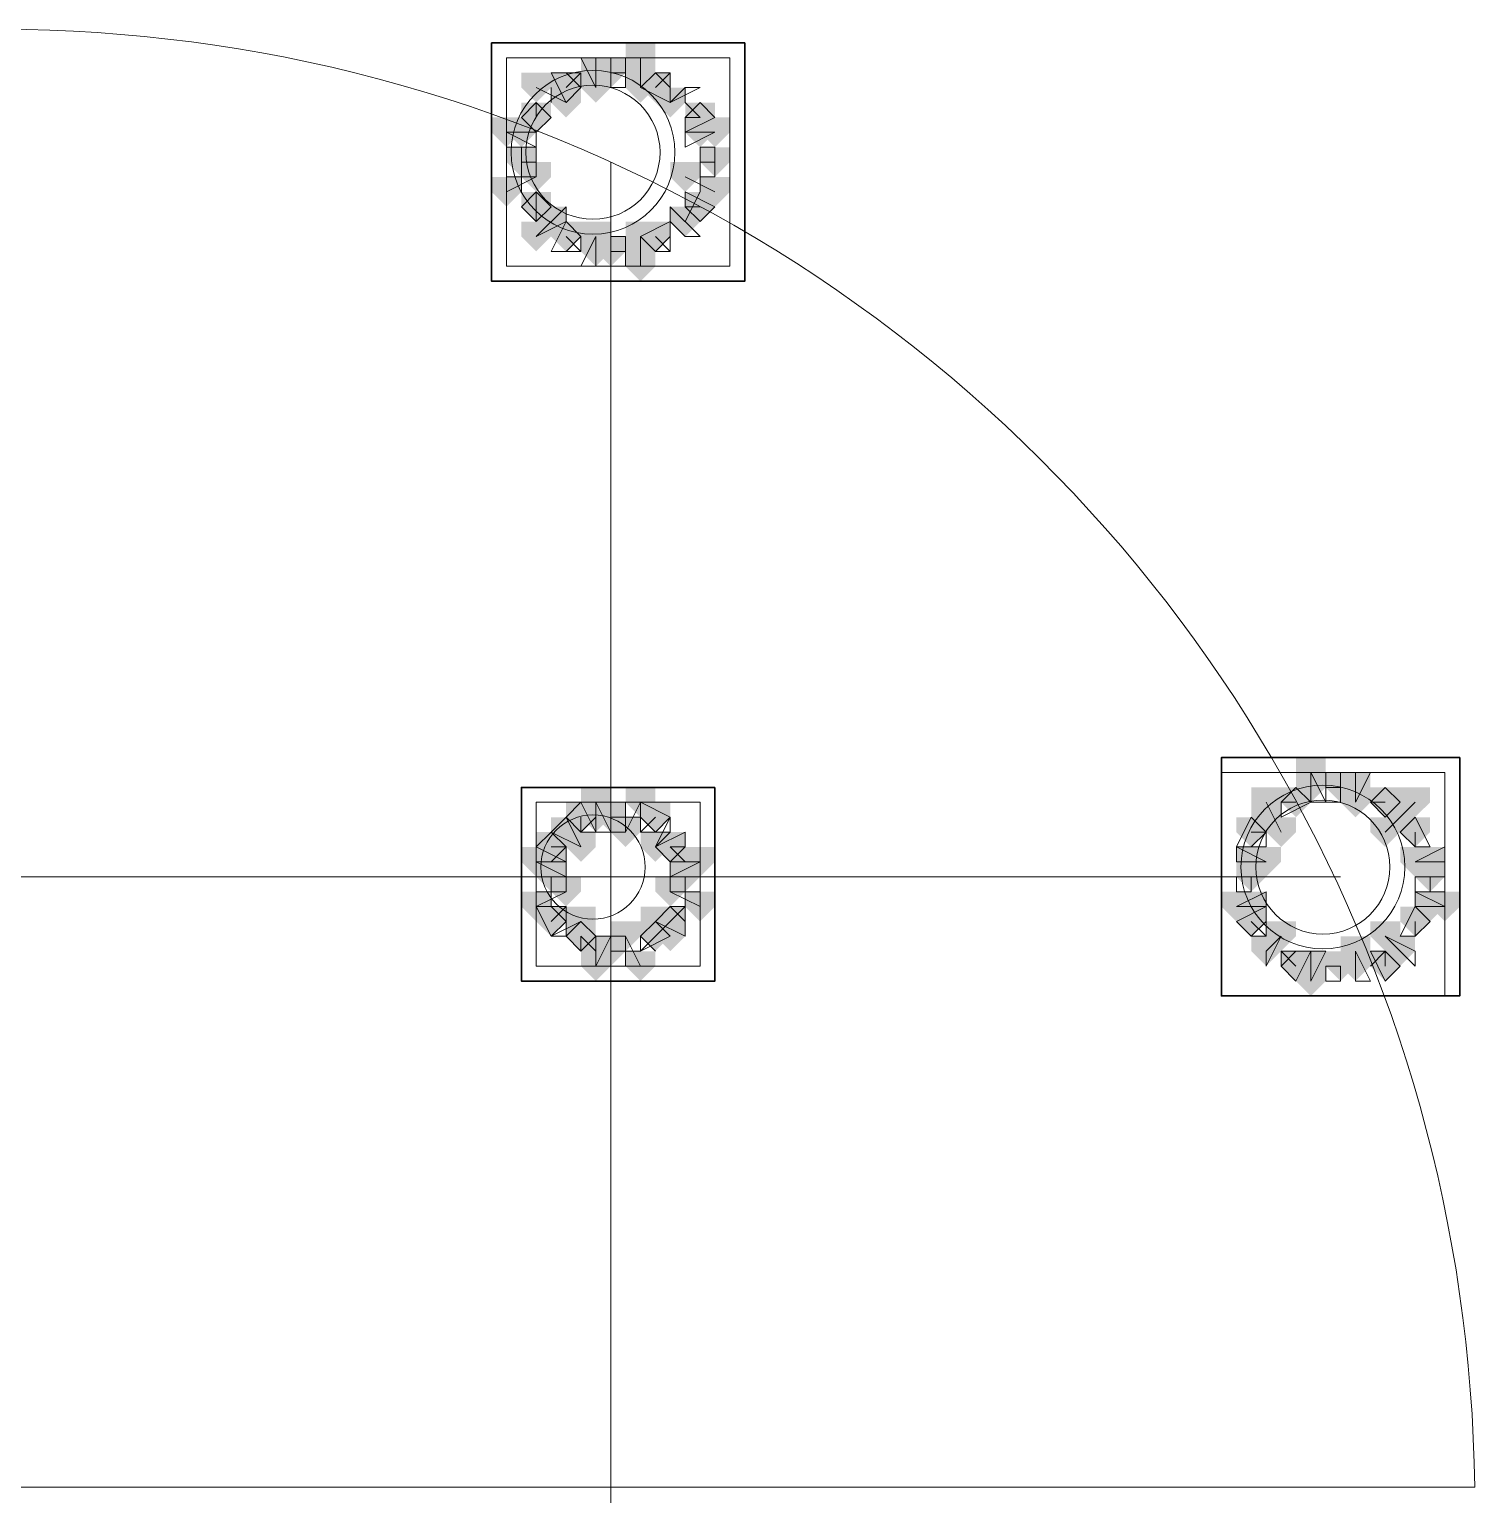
# Model space of a CAD drawing. Header units: millimetres. Extents: x 2315 to 4619, y 1334 to 1897.
# Drawn here: x 3584.13 to 3590.05, y 1541.67 to 1547.68 of the extents above; entities that cross this region are included whole.
import ezdxf

# ---------------------------------------------------------------- set-up
doc = ezdxf.new("R2010")
doc.units = ezdxf.units.MM
for name, color, linetype, true_color in [('PDF_10', 7, 'Continuous', 0x00b85c), ('PDF_AXIS', 7, 'Continuous', 0x00b85c), ('PDF_柱构件', 7, 'Continuous', 0x00b85c), ('PDF_转运站初步方案', 7, 'Continuous', 0x00b85c)]:
    doc.layers.add(name, color=color, linetype=linetype, true_color=true_color)
doc.layers.add('PDF_中心线层', color=1, linetype='Continuous')
doc.layers.add('PDF_粗实线层', color=7, linetype='Continuous')

msp = doc.modelspace()

# ---------------------------------------------------------------- hatches: boundary and pattern name
at = {"layer": 'PDF_10', "transparency": 33554559}
for points in [[(3586.5099, 1547.5601), (3586.4488, 1547.5601), (3586.4488, 1547.499), (3586.5099, 1547.4379), (3586.571, 1547.499), (3586.571, 1547.5601)], [(3586.5099, 1547.5601), (3586.4488, 1547.5601), (3586.4488, 1547.499), (3586.5099, 1547.4379), (3586.571, 1547.499), (3586.571, 1547.5601)], [(3586.3267, 1547.499), (3586.2656, 1547.499), (3586.2656, 1547.4379), (3586.3267, 1547.3768), (3586.3877, 1547.4379), (3586.3877, 1547.499)], [(3586.3267, 1547.499), (3586.2656, 1547.499), (3586.2656, 1547.4379), (3586.3267, 1547.3768), (3586.3877, 1547.4379), (3586.3877, 1547.499)], [(3586.6931, 1547.499), (3586.6321, 1547.499), (3586.6321, 1547.4379), (3586.6931, 1547.3768), (3586.7542, 1547.4379), (3586.7542, 1547.499)], [(3586.6931, 1547.499), (3586.6321, 1547.499), (3586.6321, 1547.4379), (3586.6931, 1547.3768), (3586.7542, 1547.4379), (3586.7542, 1547.499)], [(3586.2045, 1547.3768), (3586.1434, 1547.3768), (3586.1434, 1547.3157), (3586.2045, 1547.2547), (3586.2656, 1547.3157), (3586.2656, 1547.3768)], [(3586.2045, 1547.3768), (3586.1434, 1547.3768), (3586.1434, 1547.3157), (3586.2045, 1547.2547), (3586.2656, 1547.3157), (3586.2656, 1547.3768)], [(3586.2045, 1547.3768), (3586.1434, 1547.3768), (3586.1434, 1547.3157), (3586.2045, 1547.2547), (3586.2656, 1547.3157), (3586.2656, 1547.3768)], [(3586.8764, 1547.3768), (3586.8153, 1547.3768), (3586.8153, 1547.3157), (3586.8764, 1547.2547), (3586.9375, 1547.3157), (3586.9375, 1547.3768)], [(3586.8764, 1547.3768), (3586.8153, 1547.3768), (3586.8153, 1547.3157), (3586.8764, 1547.2547), (3586.9375, 1547.3157), (3586.9375, 1547.3768)], [(3586.1434, 1547.1936), (3586.0823, 1547.1936), (3586.0823, 1547.1325), (3586.1434, 1547.0714), (3586.2045, 1547.1325), (3586.2045, 1547.1936)], [(3586.1434, 1547.1936), (3586.0823, 1547.1936), (3586.0823, 1547.1325), (3586.1434, 1547.0714), (3586.2045, 1547.1325), (3586.2045, 1547.1936)], [(3586.9375, 1547.1936), (3586.8764, 1547.1936), (3586.8764, 1547.1325), (3586.9375, 1547.0714), (3586.9985, 1547.1325), (3586.9985, 1547.1936)], [(3586.9375, 1547.1936), (3586.8764, 1547.1936), (3586.8764, 1547.1325), (3586.9375, 1547.0714), (3586.9985, 1547.1325), (3586.9985, 1547.1936)], [(3586.2045, 1547.0103), (3586.1434, 1547.0103), (3586.1434, 1546.9493), (3586.2045, 1546.8882), (3586.2656, 1546.9493), (3586.2656, 1547.0103)], [(3586.2045, 1547.0103), (3586.1434, 1547.0103), (3586.1434, 1546.9493), (3586.2045, 1546.8882), (3586.2656, 1546.9493), (3586.2656, 1547.0103)], [(3586.2045, 1547.0103), (3586.1434, 1547.0103), (3586.1434, 1546.9493), (3586.2045, 1546.8882), (3586.2656, 1546.9493), (3586.2656, 1547.0103)], [(3586.8764, 1547.0103), (3586.8153, 1547.0103), (3586.8153, 1546.9493), (3586.8764, 1546.8882), (3586.9375, 1546.9493), (3586.9375, 1547.0103)], [(3586.8764, 1547.0103), (3586.8153, 1547.0103), (3586.8153, 1546.9493), (3586.8764, 1546.8882), (3586.9375, 1546.9493), (3586.9375, 1547.0103)], [(3586.3267, 1546.8882), (3586.2656, 1546.8882), (3586.2656, 1546.8271), (3586.3267, 1546.766), (3586.3877, 1546.8271), (3586.3877, 1546.8882)], [(3586.3267, 1546.8882), (3586.2656, 1546.8882), (3586.2656, 1546.8271), (3586.3267, 1546.766), (3586.3877, 1546.8271), (3586.3877, 1546.8882)], [(3586.6931, 1546.8882), (3586.6321, 1546.8882), (3586.6321, 1546.8271), (3586.6931, 1546.766), (3586.7542, 1546.8271), (3586.7542, 1546.8882)], [(3586.6931, 1546.8882), (3586.6321, 1546.8882), (3586.6321, 1546.8271), (3586.6931, 1546.766), (3586.7542, 1546.8271), (3586.7542, 1546.8882)], [(3586.5099, 1546.8271), (3586.4488, 1546.8271), (3586.4488, 1546.766), (3586.5099, 1546.7049), (3586.571, 1546.766), (3586.571, 1546.8271)], [(3586.5099, 1546.8271), (3586.4488, 1546.8271), (3586.4488, 1546.766), (3586.5099, 1546.7049), (3586.571, 1546.766), (3586.571, 1546.8271)], [(3586.5099, 1546.8271), (3586.4488, 1546.8271), (3586.4488, 1546.766), (3586.5099, 1546.7049), (3586.571, 1546.766), (3586.571, 1546.8271)], [(3589.5029, 1544.6282), (3589.4418, 1544.6282), (3589.4418, 1544.5671), (3589.5029, 1544.506), (3589.5639, 1544.5671), (3589.5639, 1544.6282)], [(3589.5029, 1544.6282), (3589.4418, 1544.6282), (3589.4418, 1544.5671), (3589.5029, 1544.506), (3589.5639, 1544.5671), (3589.5639, 1544.6282)], [(3589.3196, 1544.5671), (3589.2585, 1544.5671), (3589.2585, 1544.506), (3589.3196, 1544.4449), (3589.3807, 1544.506), (3589.3807, 1544.5671)], [(3589.3196, 1544.5671), (3589.2585, 1544.5671), (3589.2585, 1544.506), (3589.3196, 1544.4449), (3589.3807, 1544.506), (3589.3807, 1544.5671)], [(3589.6861, 1544.5671), (3589.625, 1544.5671), (3589.625, 1544.506), (3589.6861, 1544.4449), (3589.7472, 1544.506), (3589.7472, 1544.5671)], [(3589.6861, 1544.5671), (3589.625, 1544.5671), (3589.625, 1544.506), (3589.6861, 1544.4449), (3589.7472, 1544.506), (3589.7472, 1544.5671)], [(3589.6861, 1544.5671), (3589.625, 1544.5671), (3589.625, 1544.506), (3589.6861, 1544.4449), (3589.7472, 1544.506), (3589.7472, 1544.5671)], [(3586.3877, 1544.506), (3586.3267, 1544.506), (3586.3267, 1544.4449), (3586.3877, 1544.3839), (3586.4488, 1544.4449), (3586.4488, 1544.506)], [(3586.3877, 1544.506), (3586.3267, 1544.506), (3586.3267, 1544.4449), (3586.3877, 1544.3839), (3586.4488, 1544.4449), (3586.4488, 1544.506)], [(3586.5099, 1544.506), (3586.4488, 1544.506), (3586.4488, 1544.4449), (3586.5099, 1544.3839), (3586.571, 1544.4449), (3586.571, 1544.506)], [(3586.5099, 1544.506), (3586.4488, 1544.506), (3586.4488, 1544.4449), (3586.5099, 1544.3839), (3586.571, 1544.4449), (3586.571, 1544.506)], [(3586.6931, 1544.506), (3586.6321, 1544.506), (3586.6321, 1544.4449), (3586.6931, 1544.3839), (3586.7542, 1544.4449), (3586.7542, 1544.506)], [(3586.6931, 1544.506), (3586.6321, 1544.506), (3586.6321, 1544.4449), (3586.6931, 1544.3839), (3586.7542, 1544.4449), (3586.7542, 1544.506)], [(3589.1364, 1544.4449), (3589.0753, 1544.4449), (3589.0753, 1544.3839), (3589.1364, 1544.3228), (3589.1975, 1544.3839), (3589.1975, 1544.4449)], [(3589.1364, 1544.4449), (3589.0753, 1544.4449), (3589.0753, 1544.3839), (3589.1364, 1544.3228), (3589.1975, 1544.3839), (3589.1975, 1544.4449)], [(3589.8083, 1544.4449), (3589.7472, 1544.4449), (3589.7472, 1544.3839), (3589.8083, 1544.3228), (3589.8694, 1544.3839), (3589.8694, 1544.4449)], [(3589.8083, 1544.4449), (3589.7472, 1544.4449), (3589.7472, 1544.3839), (3589.8083, 1544.3228), (3589.8694, 1544.3839), (3589.8694, 1544.4449)], [(3589.8083, 1544.4449), (3589.7472, 1544.4449), (3589.7472, 1544.3839), (3589.8083, 1544.3228), (3589.8694, 1544.3839), (3589.8694, 1544.4449)], [(3586.2656, 1544.3839), (3586.2045, 1544.3839), (3586.2045, 1544.3228), (3586.2656, 1544.2617), (3586.3267, 1544.3228), (3586.3267, 1544.3839)], [(3586.2656, 1544.3839), (3586.2045, 1544.3839), (3586.2045, 1544.3228), (3586.2656, 1544.2617), (3586.3267, 1544.3228), (3586.3267, 1544.3839)], [(3586.7542, 1544.3839), (3586.6931, 1544.3839), (3586.6931, 1544.3228), (3586.7542, 1544.2617), (3586.8153, 1544.3228), (3586.8153, 1544.3839)], [(3586.7542, 1544.3839), (3586.6931, 1544.3839), (3586.6931, 1544.3228), (3586.7542, 1544.2617), (3586.8153, 1544.3228), (3586.8153, 1544.3839)], [(3586.2656, 1544.2617), (3586.2045, 1544.2617), (3586.2045, 1544.2006), (3586.2656, 1544.1395), (3586.3267, 1544.2006), (3586.3267, 1544.2617)], [(3586.2656, 1544.2617), (3586.2045, 1544.2617), (3586.2045, 1544.2006), (3586.2656, 1544.1395), (3586.3267, 1544.2006), (3586.3267, 1544.2617)], [(3586.8153, 1544.2617), (3586.7542, 1544.2617), (3586.7542, 1544.2006), (3586.8153, 1544.1395), (3586.8764, 1544.2006), (3586.8764, 1544.2617)], [(3586.8153, 1544.2617), (3586.7542, 1544.2617), (3586.7542, 1544.2006), (3586.8153, 1544.1395), (3586.8764, 1544.2006), (3586.8764, 1544.2617)], [(3589.1364, 1544.2617), (3589.0753, 1544.2617), (3589.0753, 1544.2006), (3589.1364, 1544.1395), (3589.1975, 1544.2006), (3589.1975, 1544.2617)], [(3589.1364, 1544.2617), (3589.0753, 1544.2617), (3589.0753, 1544.2006), (3589.1364, 1544.1395), (3589.1975, 1544.2006), (3589.1975, 1544.2617)], [(3589.8694, 1544.2617), (3589.8083, 1544.2617), (3589.8083, 1544.2006), (3589.8694, 1544.1395), (3589.9304, 1544.2006), (3589.9304, 1544.2617)], [(3589.8694, 1544.2617), (3589.8083, 1544.2617), (3589.8083, 1544.2006), (3589.8694, 1544.1395), (3589.9304, 1544.2006), (3589.9304, 1544.2617)], [(3586.2656, 1544.0784), (3586.2045, 1544.0784), (3586.2045, 1544.0174), (3586.2656, 1543.9563), (3586.3267, 1544.0174), (3586.3267, 1544.0784)], [(3586.2656, 1544.0784), (3586.2045, 1544.0784), (3586.2045, 1544.0174), (3586.2656, 1543.9563), (3586.3267, 1544.0174), (3586.3267, 1544.0784)], [(3586.7542, 1544.0784), (3586.6931, 1544.0784), (3586.6931, 1544.0174), (3586.7542, 1543.9563), (3586.8153, 1544.0174), (3586.8153, 1544.0784)], [(3586.7542, 1544.0784), (3586.6931, 1544.0784), (3586.6931, 1544.0174), (3586.7542, 1543.9563), (3586.8153, 1544.0174), (3586.8153, 1544.0784)], [(3589.1364, 1544.0784), (3589.0753, 1544.0784), (3589.0753, 1544.0174), (3589.1364, 1543.9563), (3589.1975, 1544.0174), (3589.1975, 1544.0784)], [(3589.1364, 1544.0784), (3589.0753, 1544.0784), (3589.0753, 1544.0174), (3589.1364, 1543.9563), (3589.1975, 1544.0174), (3589.1975, 1544.0784)], [(3589.8083, 1544.0784), (3589.7472, 1544.0784), (3589.7472, 1544.0174), (3589.8083, 1543.9563), (3589.8694, 1544.0174), (3589.8694, 1544.0784)], [(3589.8083, 1544.0784), (3589.7472, 1544.0784), (3589.7472, 1544.0174), (3589.8083, 1543.9563), (3589.8694, 1544.0174), (3589.8694, 1544.0784)], [(3586.3877, 1544.0174), (3586.3267, 1544.0174), (3586.3267, 1543.9563), (3586.3877, 1543.8952), (3586.4488, 1543.9563), (3586.4488, 1544.0174)], [(3586.3877, 1544.0174), (3586.3267, 1544.0174), (3586.3267, 1543.9563), (3586.3877, 1543.8952), (3586.4488, 1543.9563), (3586.4488, 1544.0174)], [(3586.6931, 1544.0174), (3586.6321, 1544.0174), (3586.6321, 1543.9563), (3586.6931, 1543.8952), (3586.7542, 1543.9563), (3586.7542, 1544.0174)], [(3586.6931, 1544.0174), (3586.6321, 1544.0174), (3586.6321, 1543.9563), (3586.6931, 1543.8952), (3586.7542, 1543.9563), (3586.7542, 1544.0174)], [(3586.5099, 1543.9563), (3586.4488, 1543.9563), (3586.4488, 1543.8952), (3586.5099, 1543.8341), (3586.571, 1543.8952), (3586.571, 1543.9563)], [(3586.5099, 1543.9563), (3586.4488, 1543.9563), (3586.4488, 1543.8952), (3586.5099, 1543.8341), (3586.571, 1543.8952), (3586.571, 1543.9563)], [(3589.3196, 1543.8952), (3589.2585, 1543.8952), (3589.2585, 1543.8341), (3589.3196, 1543.773), (3589.3807, 1543.8341), (3589.3807, 1543.8952)], [(3589.3196, 1543.8952), (3589.2585, 1543.8952), (3589.2585, 1543.8341), (3589.3196, 1543.773), (3589.3807, 1543.8341), (3589.3807, 1543.8952)], [(3589.5029, 1543.8952), (3589.4418, 1543.8952), (3589.4418, 1543.8341), (3589.5029, 1543.773), (3589.5639, 1543.8341), (3589.5639, 1543.8952)], [(3589.5029, 1543.8952), (3589.4418, 1543.8952), (3589.4418, 1543.8341), (3589.5029, 1543.773), (3589.5639, 1543.8341), (3589.5639, 1543.8952)], [(3589.6861, 1543.8952), (3589.625, 1543.8952), (3589.625, 1543.8341), (3589.6861, 1543.773), (3589.7472, 1543.8341), (3589.7472, 1543.8952)], [(3589.6861, 1543.8952), (3589.625, 1543.8952), (3589.625, 1543.8341), (3589.6861, 1543.773), (3589.7472, 1543.8341), (3589.7472, 1543.8952)]]:
    msp.add_hatch(color=256, dxfattribs=at).paths.add_polyline_path(points)
at = {"layer": 'PDF_柱构件', "transparency": 33554559}
for points in [[(3586.6321, 1547.6211), (3586.571, 1547.6211), (3586.571, 1547.5601), (3586.6321, 1547.499), (3586.6931, 1547.5601), (3586.6931, 1547.6211)], [(3586.4488, 1547.5601), (3586.3877, 1547.5601), (3586.3877, 1547.499), (3586.4488, 1547.4379), (3586.5099, 1547.499), (3586.5099, 1547.5601)], [(3586.6321, 1547.5601), (3586.571, 1547.5601), (3586.571, 1547.499), (3586.6321, 1547.4379), (3586.6931, 1547.499), (3586.6931, 1547.5601)], [(3586.2045, 1547.499), (3586.1434, 1547.499), (3586.1434, 1547.4379), (3586.2045, 1547.3768), (3586.2656, 1547.4379), (3586.2656, 1547.499)], [(3586.4488, 1547.499), (3586.3877, 1547.499), (3586.3877, 1547.4379), (3586.4488, 1547.3768), (3586.5099, 1547.4379), (3586.5099, 1547.499)], [(3586.6321, 1547.499), (3586.571, 1547.499), (3586.571, 1547.4379), (3586.6321, 1547.3768), (3586.6931, 1547.4379), (3586.6931, 1547.499)], [(3586.3267, 1547.4379), (3586.2656, 1547.4379), (3586.2656, 1547.3768), (3586.3267, 1547.3157), (3586.3877, 1547.3768), (3586.3877, 1547.4379)], [(3586.7542, 1547.4379), (3586.6931, 1547.4379), (3586.6931, 1547.3768), (3586.7542, 1547.3157), (3586.8153, 1547.3768), (3586.8153, 1547.4379)], [(3586.0823, 1547.3157), (3586.0212, 1547.3157), (3586.0212, 1547.2547), (3586.0823, 1547.1936), (3586.1434, 1547.2547), (3586.1434, 1547.3157)], [(3586.1434, 1547.3157), (3586.0823, 1547.3157), (3586.0823, 1547.2547), (3586.1434, 1547.1936), (3586.2045, 1547.2547), (3586.2045, 1547.3157)], [(3586.8764, 1547.3157), (3586.8153, 1547.3157), (3586.8153, 1547.2547), (3586.8764, 1547.1936), (3586.9375, 1547.2547), (3586.9375, 1547.3157)], [(3586.9375, 1547.3157), (3586.8764, 1547.3157), (3586.8764, 1547.2547), (3586.9375, 1547.1936), (3586.9985, 1547.2547), (3586.9985, 1547.3157)], [(3586.2045, 1547.1325), (3586.1434, 1547.1325), (3586.1434, 1547.0714), (3586.2045, 1547.0103), (3586.2656, 1547.0714), (3586.2656, 1547.1325)], [(3586.8153, 1547.1325), (3586.7542, 1547.1325), (3586.7542, 1547.0714), (3586.8153, 1547.0103), (3586.8764, 1547.0714), (3586.8764, 1547.1325)], [(3586.0823, 1547.0714), (3586.0212, 1547.0714), (3586.0212, 1547.0103), (3586.0823, 1546.9493), (3586.1434, 1547.0103), (3586.1434, 1547.0714)], [(3586.9375, 1547.0714), (3586.8764, 1547.0714), (3586.8764, 1547.0103), (3586.9375, 1546.9493), (3586.9985, 1547.0103), (3586.9985, 1547.0714)], [(3586.2656, 1546.9493), (3586.2045, 1546.9493), (3586.2045, 1546.8882), (3586.2656, 1546.8271), (3586.3267, 1546.8882), (3586.3267, 1546.9493)], [(3586.8153, 1546.9493), (3586.7542, 1546.9493), (3586.7542, 1546.8882), (3586.8153, 1546.8271), (3586.8764, 1546.8882), (3586.8764, 1546.9493)], [(3586.2045, 1546.8882), (3586.1434, 1546.8882), (3586.1434, 1546.8271), (3586.2045, 1546.766), (3586.2656, 1546.8271), (3586.2656, 1546.8882)], [(3586.4488, 1546.8882), (3586.3877, 1546.8882), (3586.3877, 1546.8271), (3586.4488, 1546.766), (3586.5099, 1546.8271), (3586.5099, 1546.8882)], [(3586.6321, 1546.8882), (3586.571, 1546.8882), (3586.571, 1546.8271), (3586.6321, 1546.766), (3586.6931, 1546.8271), (3586.6931, 1546.8882)], [(3586.4488, 1546.8271), (3586.3877, 1546.8271), (3586.3877, 1546.766), (3586.4488, 1546.7049), (3586.5099, 1546.766), (3586.5099, 1546.8271)], [(3586.6321, 1546.8271), (3586.571, 1546.8271), (3586.571, 1546.766), (3586.6321, 1546.7049), (3586.6931, 1546.766), (3586.6931, 1546.8271)], [(3586.6321, 1546.766), (3586.571, 1546.766), (3586.571, 1546.7049), (3586.6321, 1546.6439), (3586.6931, 1546.7049), (3586.6931, 1546.766)], [(3589.3807, 1544.6893), (3589.3196, 1544.6893), (3589.3196, 1544.6282), (3589.3807, 1544.5671), (3589.4418, 1544.6282), (3589.4418, 1544.6893)], [(3589.3807, 1544.6282), (3589.3196, 1544.6282), (3589.3196, 1544.5671), (3589.3807, 1544.506), (3589.4418, 1544.5671), (3589.4418, 1544.6282)], [(3589.5639, 1544.6282), (3589.5029, 1544.6282), (3589.5029, 1544.5671), (3589.5639, 1544.506), (3589.625, 1544.5671), (3589.625, 1544.6282)], [(3586.4488, 1544.5671), (3586.3877, 1544.5671), (3586.3877, 1544.506), (3586.4488, 1544.4449), (3586.5099, 1544.506), (3586.5099, 1544.5671)], [(3586.6321, 1544.5671), (3586.571, 1544.5671), (3586.571, 1544.506), (3586.6321, 1544.4449), (3586.6931, 1544.506), (3586.6931, 1544.5671)], [(3589.1975, 1544.5671), (3589.1364, 1544.5671), (3589.1364, 1544.506), (3589.1975, 1544.4449), (3589.2585, 1544.506), (3589.2585, 1544.5671)], [(3589.5639, 1544.5671), (3589.5029, 1544.5671), (3589.5029, 1544.506), (3589.5639, 1544.4449), (3589.625, 1544.506), (3589.625, 1544.5671)], [(3589.8083, 1544.5671), (3589.7472, 1544.5671), (3589.7472, 1544.506), (3589.8083, 1544.4449), (3589.8694, 1544.506), (3589.8694, 1544.5671)], [(3586.4488, 1544.506), (3586.3877, 1544.506), (3586.3877, 1544.4449), (3586.4488, 1544.3839), (3586.5099, 1544.4449), (3586.5099, 1544.506)], [(3589.1975, 1544.506), (3589.1364, 1544.506), (3589.1364, 1544.4449), (3589.1975, 1544.3839), (3589.2585, 1544.4449), (3589.2585, 1544.506)], [(3589.7472, 1544.506), (3589.6861, 1544.506), (3589.6861, 1544.4449), (3589.7472, 1544.3839), (3589.8083, 1544.4449), (3589.8083, 1544.506)], [(3586.3267, 1544.4449), (3586.2656, 1544.4449), (3586.2656, 1544.3839), (3586.3267, 1544.3228), (3586.3877, 1544.3839), (3586.3877, 1544.4449)], [(3586.571, 1544.4449), (3586.5099, 1544.4449), (3586.5099, 1544.3839), (3586.571, 1544.3228), (3586.6321, 1544.3839), (3586.6321, 1544.4449)], [(3589.2585, 1544.4449), (3589.1975, 1544.4449), (3589.1975, 1544.3839), (3589.2585, 1544.3228), (3589.3196, 1544.3839), (3589.3196, 1544.4449)], [(3589.6861, 1544.4449), (3589.625, 1544.4449), (3589.625, 1544.3839), (3589.6861, 1544.3228), (3589.7472, 1544.3839), (3589.7472, 1544.4449)], [(3586.3877, 1544.3839), (3586.3267, 1544.3839), (3586.3267, 1544.3228), (3586.3877, 1544.2617), (3586.4488, 1544.3228), (3586.4488, 1544.3839)], [(3586.6931, 1544.3839), (3586.6321, 1544.3839), (3586.6321, 1544.3228), (3586.6931, 1544.2617), (3586.7542, 1544.3228), (3586.7542, 1544.3839)], [(3586.2045, 1544.3228), (3586.1434, 1544.3228), (3586.1434, 1544.2617), (3586.2045, 1544.2006), (3586.2656, 1544.2617), (3586.2656, 1544.3228)], [(3586.2656, 1544.3228), (3586.2045, 1544.3228), (3586.2045, 1544.2617), (3586.2656, 1544.2006), (3586.3267, 1544.2617), (3586.3267, 1544.3228)], [(3586.8153, 1544.3228), (3586.7542, 1544.3228), (3586.7542, 1544.2617), (3586.8153, 1544.2006), (3586.8764, 1544.2617), (3586.8764, 1544.3228)], [(3586.8764, 1544.3228), (3586.8153, 1544.3228), (3586.8153, 1544.2617), (3586.8764, 1544.2006), (3586.9375, 1544.2617), (3586.9375, 1544.3228)], [(3589.1364, 1544.3228), (3589.0753, 1544.3228), (3589.0753, 1544.2617), (3589.1364, 1544.2006), (3589.1975, 1544.2617), (3589.1975, 1544.3228)], [(3589.1975, 1544.3228), (3589.1364, 1544.3228), (3589.1364, 1544.2617), (3589.1975, 1544.2006), (3589.2585, 1544.2617), (3589.2585, 1544.3228)], [(3589.8083, 1544.3228), (3589.7472, 1544.3228), (3589.7472, 1544.2617), (3589.8083, 1544.2006), (3589.8694, 1544.2617), (3589.8694, 1544.3228)], [(3589.8694, 1544.3228), (3589.8083, 1544.3228), (3589.8083, 1544.2617), (3589.8694, 1544.2006), (3589.9304, 1544.2617), (3589.9304, 1544.3228)], [(3586.3267, 1544.2006), (3586.2656, 1544.2006), (3586.2656, 1544.1395), (3586.3267, 1544.0784), (3586.3877, 1544.1395), (3586.3877, 1544.2006)], [(3586.7542, 1544.2006), (3586.6931, 1544.2006), (3586.6931, 1544.1395), (3586.7542, 1544.0784), (3586.8153, 1544.1395), (3586.8153, 1544.2006)], [(3586.2045, 1544.1395), (3586.1434, 1544.1395), (3586.1434, 1544.0784), (3586.2045, 1544.0174), (3586.2656, 1544.0784), (3586.2656, 1544.1395)], [(3586.8764, 1544.1395), (3586.8153, 1544.1395), (3586.8153, 1544.0784), (3586.8764, 1544.0174), (3586.9375, 1544.0784), (3586.9375, 1544.1395)], [(3589.0753, 1544.1395), (3589.0142, 1544.1395), (3589.0142, 1544.0784), (3589.0753, 1544.0174), (3589.1364, 1544.0784), (3589.1364, 1544.1395)], [(3589.1364, 1544.1395), (3589.0753, 1544.1395), (3589.0753, 1544.0784), (3589.1364, 1544.0174), (3589.1975, 1544.0784), (3589.1975, 1544.1395)], [(3589.8694, 1544.1395), (3589.8083, 1544.1395), (3589.8083, 1544.0784), (3589.8694, 1544.0174), (3589.9304, 1544.0784), (3589.9304, 1544.1395)], [(3589.9304, 1544.1395), (3589.8694, 1544.1395), (3589.8694, 1544.0784), (3589.9304, 1544.0174), (3589.9915, 1544.0784), (3589.9915, 1544.1395)], [(3586.3877, 1544.0784), (3586.3267, 1544.0784), (3586.3267, 1544.0174), (3586.3877, 1543.9563), (3586.4488, 1544.0174), (3586.4488, 1544.0784)], [(3586.6931, 1544.0784), (3586.6321, 1544.0784), (3586.6321, 1544.0174), (3586.6931, 1543.9563), (3586.7542, 1544.0174), (3586.7542, 1544.0784)], [(3586.571, 1544.0174), (3586.5099, 1544.0174), (3586.5099, 1543.9563), (3586.571, 1543.8952), (3586.6321, 1543.9563), (3586.6321, 1544.0174)], [(3586.7542, 1544.0174), (3586.6931, 1544.0174), (3586.6931, 1543.9563), (3586.7542, 1543.8952), (3586.8153, 1543.9563), (3586.8153, 1544.0174)], [(3589.2585, 1544.0174), (3589.1975, 1544.0174), (3589.1975, 1543.9563), (3589.2585, 1543.8952), (3589.3196, 1543.9563), (3589.3196, 1544.0174)], [(3589.6861, 1544.0174), (3589.625, 1544.0174), (3589.625, 1543.9563), (3589.6861, 1543.8952), (3589.7472, 1543.9563), (3589.7472, 1544.0174)], [(3586.4488, 1543.9563), (3586.3877, 1543.9563), (3586.3877, 1543.8952), (3586.4488, 1543.8341), (3586.5099, 1543.8952), (3586.5099, 1543.9563)], [(3589.1975, 1543.9563), (3589.1364, 1543.9563), (3589.1364, 1543.8952), (3589.1975, 1543.8341), (3589.2585, 1543.8952), (3589.2585, 1543.9563)], [(3589.5639, 1543.9563), (3589.5029, 1543.9563), (3589.5029, 1543.8952), (3589.5639, 1543.8341), (3589.625, 1543.8952), (3589.625, 1543.9563)], [(3589.7472, 1543.9563), (3589.6861, 1543.9563), (3589.6861, 1543.8952), (3589.7472, 1543.8341), (3589.8083, 1543.8952), (3589.8083, 1543.9563)], [(3586.4488, 1543.8952), (3586.3877, 1543.8952), (3586.3877, 1543.8341), (3586.4488, 1543.773), (3586.5099, 1543.8341), (3586.5099, 1543.8952)], [(3586.6321, 1543.8952), (3586.571, 1543.8952), (3586.571, 1543.8341), (3586.6321, 1543.773), (3586.6931, 1543.8341), (3586.6931, 1543.8952)], [(3589.3807, 1543.8952), (3589.3196, 1543.8952), (3589.3196, 1543.8341), (3589.3807, 1543.773), (3589.4418, 1543.8341), (3589.4418, 1543.8952)], [(3589.5639, 1543.8952), (3589.5029, 1543.8952), (3589.5029, 1543.8341), (3589.5639, 1543.773), (3589.625, 1543.8341), (3589.625, 1543.8952)], [(3589.3807, 1543.8341), (3589.3196, 1543.8341), (3589.3196, 1543.773), (3589.3807, 1543.712), (3589.4418, 1543.773), (3589.4418, 1543.8341)]]:
    msp.add_hatch(color=256, dxfattribs=at).paths.add_polyline_path(points)
at = {"layer": 'PDF_转运站初步方案', "transparency": 33554559}
for points in [[(3586.5099, 1547.5601), (3586.4488, 1547.5601), (3586.4488, 1547.499), (3586.5099, 1547.4379), (3586.571, 1547.499), (3586.571, 1547.5601)], [(3586.5099, 1547.5601), (3586.4488, 1547.5601), (3586.4488, 1547.499), (3586.5099, 1547.4379), (3586.571, 1547.499), (3586.571, 1547.5601)], [(3586.3267, 1547.499), (3586.2656, 1547.499), (3586.2656, 1547.4379), (3586.3267, 1547.3768), (3586.3877, 1547.4379), (3586.3877, 1547.499)], [(3586.3267, 1547.499), (3586.2656, 1547.499), (3586.2656, 1547.4379), (3586.3267, 1547.3768), (3586.3877, 1547.4379), (3586.3877, 1547.499)], [(3586.6931, 1547.499), (3586.6321, 1547.499), (3586.6321, 1547.4379), (3586.6931, 1547.3768), (3586.7542, 1547.4379), (3586.7542, 1547.499)], [(3586.6931, 1547.499), (3586.6321, 1547.499), (3586.6321, 1547.4379), (3586.6931, 1547.3768), (3586.7542, 1547.4379), (3586.7542, 1547.499)], [(3586.2045, 1547.3768), (3586.1434, 1547.3768), (3586.1434, 1547.3157), (3586.2045, 1547.2547), (3586.2656, 1547.3157), (3586.2656, 1547.3768)], [(3586.2045, 1547.3768), (3586.1434, 1547.3768), (3586.1434, 1547.3157), (3586.2045, 1547.2547), (3586.2656, 1547.3157), (3586.2656, 1547.3768)], [(3586.8764, 1547.3768), (3586.8153, 1547.3768), (3586.8153, 1547.3157), (3586.8764, 1547.2547), (3586.9375, 1547.3157), (3586.9375, 1547.3768)], [(3586.8764, 1547.3768), (3586.8153, 1547.3768), (3586.8153, 1547.3157), (3586.8764, 1547.2547), (3586.9375, 1547.3157), (3586.9375, 1547.3768)], [(3586.1434, 1547.1936), (3586.0823, 1547.1936), (3586.0823, 1547.1325), (3586.1434, 1547.0714), (3586.2045, 1547.1325), (3586.2045, 1547.1936)], [(3586.1434, 1547.1936), (3586.0823, 1547.1936), (3586.0823, 1547.1325), (3586.1434, 1547.0714), (3586.2045, 1547.1325), (3586.2045, 1547.1936)], [(3586.9375, 1547.1936), (3586.8764, 1547.1936), (3586.8764, 1547.1325), (3586.9375, 1547.0714), (3586.9985, 1547.1325), (3586.9985, 1547.1936)], [(3586.9375, 1547.1936), (3586.8764, 1547.1936), (3586.8764, 1547.1325), (3586.9375, 1547.0714), (3586.9985, 1547.1325), (3586.9985, 1547.1936)], [(3586.2045, 1547.0103), (3586.1434, 1547.0103), (3586.1434, 1546.9493), (3586.2045, 1546.8882), (3586.2656, 1546.9493), (3586.2656, 1547.0103)], [(3586.2045, 1547.0103), (3586.1434, 1547.0103), (3586.1434, 1546.9493), (3586.2045, 1546.8882), (3586.2656, 1546.9493), (3586.2656, 1547.0103)], [(3586.8764, 1547.0103), (3586.8153, 1547.0103), (3586.8153, 1546.9493), (3586.8764, 1546.8882), (3586.9375, 1546.9493), (3586.9375, 1547.0103)], [(3586.8764, 1547.0103), (3586.8153, 1547.0103), (3586.8153, 1546.9493), (3586.8764, 1546.8882), (3586.9375, 1546.9493), (3586.9375, 1547.0103)], [(3586.3267, 1546.8882), (3586.2656, 1546.8882), (3586.2656, 1546.8271), (3586.3267, 1546.766), (3586.3877, 1546.8271), (3586.3877, 1546.8882)], [(3586.3267, 1546.8882), (3586.2656, 1546.8882), (3586.2656, 1546.8271), (3586.3267, 1546.766), (3586.3877, 1546.8271), (3586.3877, 1546.8882)], [(3586.6931, 1546.8882), (3586.6321, 1546.8882), (3586.6321, 1546.8271), (3586.6931, 1546.766), (3586.7542, 1546.8271), (3586.7542, 1546.8882)], [(3586.6931, 1546.8882), (3586.6321, 1546.8882), (3586.6321, 1546.8271), (3586.6931, 1546.766), (3586.7542, 1546.8271), (3586.7542, 1546.8882)], [(3586.5099, 1546.8271), (3586.4488, 1546.8271), (3586.4488, 1546.766), (3586.5099, 1546.7049), (3586.571, 1546.766), (3586.571, 1546.8271)], [(3586.5099, 1546.8271), (3586.4488, 1546.8271), (3586.4488, 1546.766), (3586.5099, 1546.7049), (3586.571, 1546.766), (3586.571, 1546.8271)], [(3589.5029, 1544.6282), (3589.4418, 1544.6282), (3589.4418, 1544.5671), (3589.5029, 1544.506), (3589.5639, 1544.5671), (3589.5639, 1544.6282)], [(3589.5029, 1544.6282), (3589.4418, 1544.6282), (3589.4418, 1544.5671), (3589.5029, 1544.506), (3589.5639, 1544.5671), (3589.5639, 1544.6282)], [(3589.3196, 1544.5671), (3589.2585, 1544.5671), (3589.2585, 1544.506), (3589.3196, 1544.4449), (3589.3807, 1544.506), (3589.3807, 1544.5671)], [(3589.3196, 1544.5671), (3589.2585, 1544.5671), (3589.2585, 1544.506), (3589.3196, 1544.4449), (3589.3807, 1544.506), (3589.3807, 1544.5671)], [(3589.6861, 1544.5671), (3589.625, 1544.5671), (3589.625, 1544.506), (3589.6861, 1544.4449), (3589.7472, 1544.506), (3589.7472, 1544.5671)], [(3589.6861, 1544.5671), (3589.625, 1544.5671), (3589.625, 1544.506), (3589.6861, 1544.4449), (3589.7472, 1544.506), (3589.7472, 1544.5671)], [(3586.3877, 1544.506), (3586.3267, 1544.506), (3586.3267, 1544.4449), (3586.3877, 1544.3839), (3586.4488, 1544.4449), (3586.4488, 1544.506)], [(3586.3877, 1544.506), (3586.3267, 1544.506), (3586.3267, 1544.4449), (3586.3877, 1544.3839), (3586.4488, 1544.4449), (3586.4488, 1544.506)], [(3586.5099, 1544.506), (3586.4488, 1544.506), (3586.4488, 1544.4449), (3586.5099, 1544.3839), (3586.571, 1544.4449), (3586.571, 1544.506)], [(3586.5099, 1544.506), (3586.4488, 1544.506), (3586.4488, 1544.4449), (3586.5099, 1544.3839), (3586.571, 1544.4449), (3586.571, 1544.506)], [(3586.6931, 1544.506), (3586.6321, 1544.506), (3586.6321, 1544.4449), (3586.6931, 1544.3839), (3586.7542, 1544.4449), (3586.7542, 1544.506)], [(3586.6931, 1544.506), (3586.6321, 1544.506), (3586.6321, 1544.4449), (3586.6931, 1544.3839), (3586.7542, 1544.4449), (3586.7542, 1544.506)], [(3589.1364, 1544.4449), (3589.0753, 1544.4449), (3589.0753, 1544.3839), (3589.1364, 1544.3228), (3589.1975, 1544.3839), (3589.1975, 1544.4449)], [(3589.1364, 1544.4449), (3589.0753, 1544.4449), (3589.0753, 1544.3839), (3589.1364, 1544.3228), (3589.1975, 1544.3839), (3589.1975, 1544.4449)], [(3589.8083, 1544.4449), (3589.7472, 1544.4449), (3589.7472, 1544.3839), (3589.8083, 1544.3228), (3589.8694, 1544.3839), (3589.8694, 1544.4449)], [(3589.8083, 1544.4449), (3589.7472, 1544.4449), (3589.7472, 1544.3839), (3589.8083, 1544.3228), (3589.8694, 1544.3839), (3589.8694, 1544.4449)], [(3586.2656, 1544.3839), (3586.2045, 1544.3839), (3586.2045, 1544.3228), (3586.2656, 1544.2617), (3586.3267, 1544.3228), (3586.3267, 1544.3839)], [(3586.2656, 1544.3839), (3586.2045, 1544.3839), (3586.2045, 1544.3228), (3586.2656, 1544.2617), (3586.3267, 1544.3228), (3586.3267, 1544.3839)], [(3586.7542, 1544.3839), (3586.6931, 1544.3839), (3586.6931, 1544.3228), (3586.7542, 1544.2617), (3586.8153, 1544.3228), (3586.8153, 1544.3839)], [(3586.7542, 1544.3839), (3586.6931, 1544.3839), (3586.6931, 1544.3228), (3586.7542, 1544.2617), (3586.8153, 1544.3228), (3586.8153, 1544.3839)], [(3586.2656, 1544.2617), (3586.2045, 1544.2617), (3586.2045, 1544.2006), (3586.2656, 1544.1395), (3586.3267, 1544.2006), (3586.3267, 1544.2617)], [(3586.2656, 1544.2617), (3586.2045, 1544.2617), (3586.2045, 1544.2006), (3586.2656, 1544.1395), (3586.3267, 1544.2006), (3586.3267, 1544.2617)], [(3586.8153, 1544.2617), (3586.7542, 1544.2617), (3586.7542, 1544.2006), (3586.8153, 1544.1395), (3586.8764, 1544.2006), (3586.8764, 1544.2617)], [(3586.8153, 1544.2617), (3586.7542, 1544.2617), (3586.7542, 1544.2006), (3586.8153, 1544.1395), (3586.8764, 1544.2006), (3586.8764, 1544.2617)], [(3589.1364, 1544.2617), (3589.0753, 1544.2617), (3589.0753, 1544.2006), (3589.1364, 1544.1395), (3589.1975, 1544.2006), (3589.1975, 1544.2617)], [(3589.1364, 1544.2617), (3589.0753, 1544.2617), (3589.0753, 1544.2006), (3589.1364, 1544.1395), (3589.1975, 1544.2006), (3589.1975, 1544.2617)], [(3589.8694, 1544.2617), (3589.8083, 1544.2617), (3589.8083, 1544.2006), (3589.8694, 1544.1395), (3589.9304, 1544.2006), (3589.9304, 1544.2617)], [(3589.8694, 1544.2617), (3589.8083, 1544.2617), (3589.8083, 1544.2006), (3589.8694, 1544.1395), (3589.9304, 1544.2006), (3589.9304, 1544.2617)], [(3586.2656, 1544.0784), (3586.2045, 1544.0784), (3586.2045, 1544.0174), (3586.2656, 1543.9563), (3586.3267, 1544.0174), (3586.3267, 1544.0784)], [(3586.2656, 1544.0784), (3586.2045, 1544.0784), (3586.2045, 1544.0174), (3586.2656, 1543.9563), (3586.3267, 1544.0174), (3586.3267, 1544.0784)], [(3586.7542, 1544.0784), (3586.6931, 1544.0784), (3586.6931, 1544.0174), (3586.7542, 1543.9563), (3586.8153, 1544.0174), (3586.8153, 1544.0784)], [(3586.7542, 1544.0784), (3586.6931, 1544.0784), (3586.6931, 1544.0174), (3586.7542, 1543.9563), (3586.8153, 1544.0174), (3586.8153, 1544.0784)], [(3589.1364, 1544.0784), (3589.0753, 1544.0784), (3589.0753, 1544.0174), (3589.1364, 1543.9563), (3589.1975, 1544.0174), (3589.1975, 1544.0784)], [(3589.1364, 1544.0784), (3589.0753, 1544.0784), (3589.0753, 1544.0174), (3589.1364, 1543.9563), (3589.1975, 1544.0174), (3589.1975, 1544.0784)], [(3589.8083, 1544.0784), (3589.7472, 1544.0784), (3589.7472, 1544.0174), (3589.8083, 1543.9563), (3589.8694, 1544.0174), (3589.8694, 1544.0784)], [(3589.8083, 1544.0784), (3589.7472, 1544.0784), (3589.7472, 1544.0174), (3589.8083, 1543.9563), (3589.8694, 1544.0174), (3589.8694, 1544.0784)], [(3586.3877, 1544.0174), (3586.3267, 1544.0174), (3586.3267, 1543.9563), (3586.3877, 1543.8952), (3586.4488, 1543.9563), (3586.4488, 1544.0174)], [(3586.3877, 1544.0174), (3586.3267, 1544.0174), (3586.3267, 1543.9563), (3586.3877, 1543.8952), (3586.4488, 1543.9563), (3586.4488, 1544.0174)], [(3586.6931, 1544.0174), (3586.6321, 1544.0174), (3586.6321, 1543.9563), (3586.6931, 1543.8952), (3586.7542, 1543.9563), (3586.7542, 1544.0174)], [(3586.6931, 1544.0174), (3586.6321, 1544.0174), (3586.6321, 1543.9563), (3586.6931, 1543.8952), (3586.7542, 1543.9563), (3586.7542, 1544.0174)], [(3586.5099, 1543.9563), (3586.4488, 1543.9563), (3586.4488, 1543.8952), (3586.5099, 1543.8341), (3586.571, 1543.8952), (3586.571, 1543.9563)], [(3586.5099, 1543.9563), (3586.4488, 1543.9563), (3586.4488, 1543.8952), (3586.5099, 1543.8341), (3586.571, 1543.8952), (3586.571, 1543.9563)], [(3589.3196, 1543.8952), (3589.2585, 1543.8952), (3589.2585, 1543.8341), (3589.3196, 1543.773), (3589.3807, 1543.8341), (3589.3807, 1543.8952)], [(3589.3196, 1543.8952), (3589.2585, 1543.8952), (3589.2585, 1543.8341), (3589.3196, 1543.773), (3589.3807, 1543.8341), (3589.3807, 1543.8952)], [(3589.5029, 1543.8952), (3589.4418, 1543.8952), (3589.4418, 1543.8341), (3589.5029, 1543.773), (3589.5639, 1543.8341), (3589.5639, 1543.8952)], [(3589.5029, 1543.8952), (3589.4418, 1543.8952), (3589.4418, 1543.8341), (3589.5029, 1543.773), (3589.5639, 1543.8341), (3589.5639, 1543.8952)], [(3589.6861, 1543.8952), (3589.625, 1543.8952), (3589.625, 1543.8341), (3589.6861, 1543.773), (3589.7472, 1543.8341), (3589.7472, 1543.8952)], [(3589.6861, 1543.8952), (3589.625, 1543.8952), (3589.625, 1543.8341), (3589.6861, 1543.773), (3589.7472, 1543.8341), (3589.7472, 1543.8952)]]:
    msp.add_hatch(color=256, dxfattribs=at).paths.add_polyline_path(points)

# ---------------------------------------------------------------- linework, layer by layer
at = {"layer": 'PDF_10', "lineweight": 18}
for points in [[(3586.5099, 1547.5601), (3586.5099, 1547.499), (3586.571, 1547.499)], [(3586.3267, 1547.4379), (3586.3877, 1547.499)], [(3586.3877, 1547.4379), (3586.3267, 1547.499)], [(3586.6931, 1547.499), (3586.7542, 1547.4379)], [(3586.6931, 1547.4379), (3586.7542, 1547.499)], [(3586.2045, 1547.3157), (3586.2045, 1547.3768)], [(3586.8153, 1547.3768), (3586.8764, 1547.3157), (3586.8153, 1547.3157)], [(3586.1434, 1547.0714), (3586.1434, 1547.1936)], [(3586.9375, 1547.1936), (3586.9375, 1547.0714)], [(3586.2045, 1547.1325), (3586.1434, 1547.1325)], [(3586.8764, 1547.1325), (3586.9375, 1547.1325)], [(3586.2045, 1546.8882), (3586.2045, 1547.0103)], [(3586.8764, 1547.0103), (3586.8153, 1546.8882)], [(3586.8153, 1546.9493), (3586.8764, 1546.9493)], [(3586.3877, 1546.766), (3586.3267, 1546.8271)], [(3586.3877, 1546.8271), (3586.3267, 1546.766)], [(3586.7542, 1546.8271), (3586.6931, 1546.766)], [(3586.6931, 1546.8271), (3586.7542, 1546.766)], [(3586.571, 1546.766), (3586.5099, 1546.766)], [(3589.5029, 1544.506), (3589.5029, 1544.5671), (3589.4418, 1544.5671)], [(3586.571, 1544.4449), (3586.5099, 1544.4449), (3586.5099, 1544.506)], [(3589.2585, 1544.506), (3589.3196, 1544.506), (3589.2585, 1544.506)], [(3589.6861, 1544.506), (3589.625, 1544.506)], [(3586.4488, 1544.4449), (3586.3877, 1544.3839), (3586.3877, 1544.4449)], [(3586.6931, 1544.3839), (3586.6321, 1544.4449)], [(3586.6321, 1544.3839), (3586.6931, 1544.4449)], [(3589.1364, 1544.3839), (3589.1975, 1544.3839), (3589.1364, 1544.3228)], [(3589.8083, 1544.3228), (3589.8083, 1544.3839)], [(3586.2656, 1544.3228), (3586.3267, 1544.3228), (3586.2656, 1544.2617)], [(3586.8153, 1544.2617), (3586.7542, 1544.3228), (3586.8153, 1544.3228)], [(3586.2045, 1544.2006), (3586.2656, 1544.2006), (3586.2656, 1544.1395)], [(3586.8153, 1544.1395), (3586.8153, 1544.2006), (3586.7542, 1544.2006)], [(3589.0753, 1544.2006), (3589.1364, 1544.2006), (3589.1364, 1544.1395)], [(3589.8694, 1544.1395), (3589.8694, 1544.2006), (3589.8083, 1544.2006)], [(3586.2656, 1544.0784), (3586.3267, 1544.0174)], [(3586.3267, 1544.0784), (3586.2656, 1544.0174)], [(3586.7542, 1544.0174), (3586.8153, 1544.0784)], [(3586.7542, 1544.0784), (3586.8153, 1544.0174)], [(3589.1364, 1544.0174), (3589.1975, 1543.9563)], [(3589.1975, 1544.0174), (3589.1364, 1543.9563)], [(3589.8083, 1543.9563), (3589.8083, 1544.0174), (3589.8083, 1543.9563)], [(3586.3877, 1543.8952), (3586.3877, 1543.9563), (3586.4488, 1543.8952)], [(3586.5099, 1543.9563), (3586.5099, 1543.8952), (3586.571, 1543.8952)], [(3586.6321, 1543.8952), (3586.6931, 1543.9563)], [(3586.6321, 1543.9563), (3586.6931, 1543.8952)], [(3589.2585, 1543.8952), (3589.3196, 1543.8341)], [(3589.3196, 1543.8952), (3589.2585, 1543.8341)], [(3589.625, 1543.8341), (3589.6861, 1543.8952), (3589.6861, 1543.8341)], [(3589.4418, 1543.8341), (3589.5029, 1543.8341), (3589.5029, 1543.773)]]:
    msp.add_lwpolyline(points, dxfattribs=at)
at = {"layer": 'PDF_AXIS', "lineweight": 18}
for points in [[(3586.0823, 1547.5601), (3586.0823, 1546.7049), (3586.9985, 1546.7049), (3586.9985, 1547.5601)], [(3589.9304, 1544.6282), (3589.9304, 1543.712), (3589.0142, 1543.712), (3589.0142, 1544.6282)], [(3586.8764, 1544.506), (3586.8764, 1543.8341), (3586.2045, 1543.8341), (3586.2045, 1544.506)]]:
    msp.add_lwpolyline(points, close=True, dxfattribs=at)
at = {"layer": 'PDF_中心线层', "color": 112, "lineweight": 18, "true_color": 0x00b85c}
for points in [[(3586.5099, 1547.1325), (3586.5099, 1536.199)], [(3578.5693, 1544.2006), (3589.5029, 1544.2006)], [(3590.0526, 1541.6963), (3578.0196, 1541.6963), (3590.0526, 1541.6963)]]:
    msp.add_lwpolyline(points, dxfattribs=at)
msp.add_arc((3584.0006, 1541.6248), 6.0524, 0.6771, 119.58331, dxfattribs=at)
at = {"layer": 'PDF_柱构件', "lineweight": 18}
for points in [[(3586.3877, 1547.5601), (3586.4488, 1547.4379), (3586.4488, 1547.5601)], [(3586.5099, 1547.4379), (3586.571, 1547.4379), (3586.571, 1547.5601), (3586.5099, 1547.5601)], [(3586.6321, 1547.5601), (3586.6321, 1547.4379)], [(3586.3267, 1547.3768), (3586.3877, 1547.4379), (3586.3877, 1547.499), (3586.2656, 1547.499)], [(3586.6321, 1547.4379), (3586.7542, 1547.3768), (3586.7542, 1547.499), (3586.6931, 1547.499)], [(3586.2045, 1547.4379), (3586.3267, 1547.3768)], [(3586.2045, 1547.2547), (3586.2656, 1547.3157), (3586.2045, 1547.3768), (3586.1434, 1547.3157)], [(3586.8153, 1547.3157), (3586.8153, 1547.2547), (3586.9375, 1547.3157), (3586.8764, 1547.3768)], [(3586.0823, 1547.2547), (3586.2045, 1547.1936), (3586.2045, 1547.2547)], [(3586.9375, 1547.2547), (3586.8153, 1547.2547), (3586.8153, 1547.1936)], [(3586.2045, 1547.0714), (3586.2045, 1547.1936), (3586.0823, 1547.1936), (3586.0823, 1547.0714)], [(3586.8764, 1547.1936), (3586.8764, 1547.0714), (3586.9375, 1547.0714), (3586.9375, 1547.1936)], [(3586.0823, 1547.0103), (3586.2045, 1547.0714)], [(3586.9375, 1547.0103), (3586.8153, 1547.0714)], [(3586.2656, 1546.9493), (3586.2045, 1547.0103), (3586.1434, 1546.9493), (3586.2045, 1546.8882)], [(3586.8153, 1547.0103), (3586.8153, 1546.9493), (3586.8764, 1546.8882), (3586.9375, 1546.9493)], [(3586.2045, 1546.8271), (3586.3267, 1546.8882), (3586.3267, 1546.9493)], [(3586.8764, 1546.8271), (3586.7542, 1546.9493), (3586.7542, 1546.8882), (3586.8153, 1546.8271)], [(3586.3877, 1546.8271), (3586.3267, 1546.8882), (3586.2656, 1546.766), (3586.3877, 1546.766)], [(3586.7542, 1546.8882), (3586.6321, 1546.8271), (3586.6931, 1546.766), (3586.7542, 1546.766)], [(3586.4488, 1546.7049), (3586.4488, 1546.8271), (3586.3877, 1546.7049)], [(3586.571, 1546.8271), (3586.5099, 1546.8271), (3586.5099, 1546.7049), (3586.571, 1546.7049)], [(3586.6321, 1546.7049), (3586.6321, 1546.8271)], [(3589.3807, 1544.6282), (3589.4418, 1544.506), (3589.3807, 1544.506)], [(3589.5029, 1544.506), (3589.4418, 1544.506), (3589.4418, 1544.6282), (3589.5029, 1544.6282)], [(3589.625, 1544.6282), (3589.5639, 1544.506), (3589.5639, 1544.6282)], [(3589.3807, 1544.506), (3589.2585, 1544.4449), (3589.2585, 1544.506), (3589.3196, 1544.5671)], [(3589.6861, 1544.4449), (3589.625, 1544.506), (3589.6861, 1544.5671), (3589.7472, 1544.506)], [(3586.4488, 1544.3839), (3586.3877, 1544.3839), (3586.3267, 1544.4449), (3586.3877, 1544.506)], [(3586.4488, 1544.506), (3586.5099, 1544.3839), (3586.4488, 1544.3839)], [(3586.571, 1544.3839), (3586.5099, 1544.3839), (3586.5099, 1544.506), (3586.571, 1544.506)], [(3586.6321, 1544.506), (3586.571, 1544.3839)], [(3586.6931, 1544.3839), (3586.6321, 1544.3839), (3586.6321, 1544.506), (3586.7542, 1544.4449)], [(3589.1975, 1544.506), (3589.2585, 1544.3839)], [(3589.8083, 1544.506), (3589.6861, 1544.3839)], [(3586.3267, 1544.4449), (3586.3877, 1544.3228), (3586.2656, 1544.3839)], [(3589.1975, 1544.3839), (3589.1975, 1544.3228), (3589.0753, 1544.3228), (3589.1364, 1544.4449)], [(3589.8083, 1544.3228), (3589.7472, 1544.3839), (3589.8083, 1544.4449), (3589.8694, 1544.3228)], [(3586.3267, 1544.3228), (3586.3267, 1544.2617), (3586.2045, 1544.3228), (3586.2656, 1544.3839)], [(3586.7542, 1544.2617), (3586.6931, 1544.3228), (3586.8153, 1544.3839), (3586.8153, 1544.3228)], [(3589.0753, 1544.3228), (3589.1975, 1544.2617), (3589.0753, 1544.2617)], [(3589.9304, 1544.2617), (3589.8083, 1544.2617), (3589.9304, 1544.3228)], [(3586.2045, 1544.2617), (3586.3267, 1544.2617), (3586.3267, 1544.2006)], [(3586.8764, 1544.2617), (3586.7542, 1544.2006), (3586.7542, 1544.2617)], [(3586.3267, 1544.2006), (3586.3267, 1544.1395), (3586.2045, 1544.1395), (3586.2045, 1544.2006)], [(3586.7542, 1544.1395), (3586.7542, 1544.2006), (3586.8764, 1544.2006), (3586.8764, 1544.1395)], [(3589.1364, 1544.2006), (3589.1364, 1544.1395), (3589.0753, 1544.1395), (3589.0753, 1544.2006)], [(3589.8083, 1544.1395), (3589.8083, 1544.2006), (3589.9304, 1544.2006), (3589.9304, 1544.1395)], [(3586.2045, 1544.0784), (3586.3267, 1544.1395)], [(3586.8764, 1544.0784), (3586.7542, 1544.1395)], [(3589.0753, 1544.0784), (3589.1975, 1544.1395), (3589.1975, 1544.0784)], [(3589.9304, 1544.0784), (3589.8083, 1544.0784), (3589.8083, 1544.1395)], [(3586.3267, 1544.0784), (3586.3267, 1544.0174), (3586.2656, 1543.9563), (3586.2045, 1544.0784)], [(3586.6931, 1544.0174), (3586.7542, 1544.0784), (3586.8153, 1544.0784), (3586.8153, 1543.9563)], [(3589.1975, 1544.0784), (3589.1975, 1543.9563), (3589.1364, 1543.9563), (3589.0753, 1544.0174)], [(3589.7472, 1543.9563), (3589.8083, 1544.0784), (3589.8694, 1544.0174), (3589.8083, 1543.9563)], [(3586.2656, 1543.9563), (3586.3877, 1544.0174), (3586.3267, 1543.9563)], [(3586.3877, 1544.0174), (3586.4488, 1543.9563), (3586.3877, 1543.8952), (3586.3267, 1543.9563)], [(3586.6321, 1543.9563), (3586.6931, 1544.0174), (3586.7542, 1543.9563), (3586.6321, 1543.8952)], [(3586.7542, 1543.9563), (3586.6931, 1544.0174)], [(3586.4488, 1543.8341), (3586.4488, 1543.9563), (3586.5099, 1543.9563)], [(3586.5099, 1543.9563), (3586.571, 1543.9563), (3586.571, 1543.8341), (3586.5099, 1543.8341)], [(3586.6321, 1543.8341), (3586.571, 1543.9563)], [(3589.1975, 1543.8952), (3589.2585, 1543.9563), (3589.1975, 1543.8341)], [(3589.8083, 1543.8341), (3589.6861, 1543.9563), (3589.8083, 1543.8952)], [(3589.2585, 1543.8952), (3589.3807, 1543.8952), (3589.3196, 1543.773), (3589.2585, 1543.8341)], [(3589.3807, 1543.773), (3589.3807, 1543.8952), (3589.4418, 1543.8952)], [(3589.5639, 1543.773), (3589.5639, 1543.8952), (3589.625, 1543.773)], [(3589.625, 1543.8952), (3589.6861, 1543.8952), (3589.7472, 1543.8341), (3589.6861, 1543.773)], [(3589.4418, 1543.8341), (3589.5029, 1543.8341), (3589.5029, 1543.773), (3589.4418, 1543.773)]]:
    msp.add_lwpolyline(points, close=True, dxfattribs=at)
for points in [[(3586.2656, 1547.3768), (3586.2656, 1547.4379)], [(3586.8153, 1547.4379), (3586.7542, 1547.3768), (3586.8764, 1547.4379), (3586.8153, 1547.4379), (3586.8153, 1547.3768)], [(3586.1434, 1547.0103), (3586.1434, 1547.0714)], [(3586.8764, 1547.0714), (3586.8764, 1547.0103)], [(3586.6321, 1544.4449), (3586.571, 1544.4449)], [(3586.7542, 1544.3839), (3586.6931, 1544.3228), (3586.7542, 1544.4449), (3586.7542, 1544.3839), (3586.6931, 1544.3839)], [(3586.2656, 1544.1395), (3586.2656, 1544.0784)], [(3586.8153, 1544.0784), (3586.8153, 1544.1395)], [(3586.3267, 1544.0174), (3586.3267, 1543.9563)], [(3586.6931, 1543.9563), (3586.7542, 1544.0174)], [(3586.571, 1543.8952), (3586.6321, 1543.8952)]]:
    msp.add_lwpolyline(points, dxfattribs=at)
at = {"layer": 'PDF_粗实线层', "color": 112, "lineweight": 35, "true_color": 0x00b85c}
for points in [[(3586.0212, 1547.6211), (3586.0212, 1546.6439), (3587.0596, 1546.6439), (3587.0596, 1547.6211)], [(3589.9915, 1544.6893), (3589.9915, 1543.712), (3589.0142, 1543.712), (3589.0142, 1544.6893)], [(3586.9375, 1544.5671), (3586.1434, 1544.5671), (3586.1434, 1543.773), (3586.9375, 1543.773)]]:
    msp.add_lwpolyline(points, close=True, dxfattribs=at)
at = {"layer": 'PDF_转运站初步方案', "lineweight": 18}
for centre, radius in [((3586.4372, 1547.1726), 0.3359), ((3586.4372, 1547.1726), 0.2749), ((3589.4302, 1544.2406), 0.3359), ((3589.4302, 1544.2406), 0.2749), ((3586.4372, 1544.2406), 0.2138), ((3586.4372, 1544.2406), 0.2138)]:
    msp.add_circle(centre, radius, dxfattribs=at)

doc.saveas('drawing.dxf')
